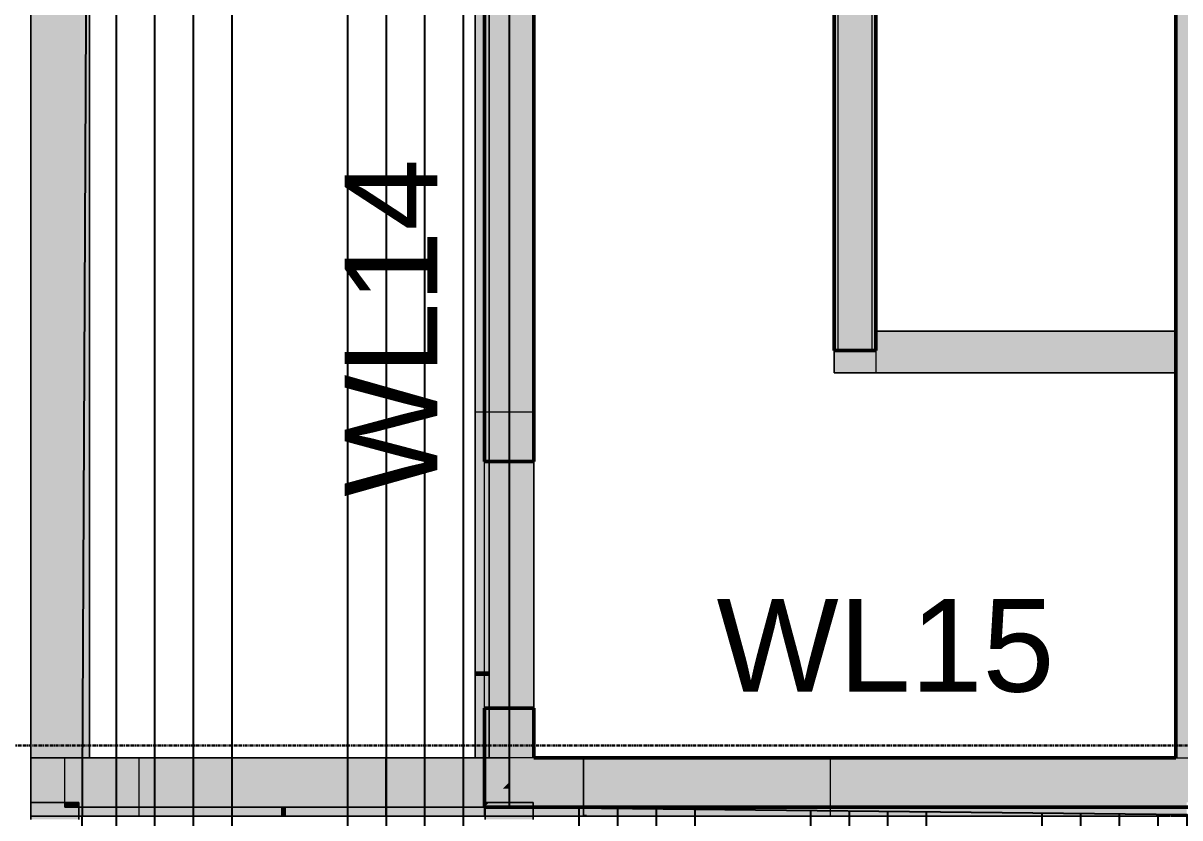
# Model space of a CAD drawing. Header units: inches. Extents: x -4126 to -1814, y 9773 to 12338.
# Drawn here: x -2715.1 to -2527.7, y 11835.4 to 11964.2 of the extents above; entities that cross this region are included whole.
import ezdxf

# ---------------------------------------------------------------- set-up
doc = ezdxf.new("R2010")
doc.units = ezdxf.units.IN
doc.header["$MEASUREMENT"] = 0
doc.linetypes.add('Grid Line 1_2_', pattern=[0.875, 0.5, -0.125, 0.125, -0.125])
for name, color, linetype, lineweight in [('A-WALL', 113, 'Continuous', 13), ('I-WALL', 2, 'Continuous', 13), ('S-GRID', 1, 'Continuous', 9)]:
    doc.layers.add(name, color=color, linetype=linetype, lineweight=lineweight)
doc.layers.add('LOAD_HATCH', color=8, linetype='Continuous')
doc.layers.add('loads', color=1, linetype='Continuous')
doc.styles.add('Arial', font='Arial.ttf', dxfattribs={"height": 18})

# ---------------------------------------------------------------- blocks, each defined once
blk = doc.blocks.new('CTR - 1st Phase - Common Walls_rvt-1-FRAMING PLAN - 1ST FLOOR')
at = {"layer": 'I-WALL', "lineweight": 5, "transparency": 33554585}
for points in [[(-2706.07, 11835.98), (-2706.07, 11837.19), (-2708.32, 11837.19), (-2708.32, 11837.94), (-2713.82, 11837.94), (-2713.82, 11835.98), (-2706.21, 11835.98)], [(-2706.13, 11837.19), (-2706.07, 11837.19), (-2706.07, 11837.94), (-2708.32, 11837.94), (-2708.32, 11837.19)], [(-2640.2, 11837.19), (-2636.32, 11837.19), (-2636.32, 11837.94), (-2639.57, 11837.94), (-2640.2, 11837.31)], [(-2640.2, 11837.31), (-2639.57, 11837.94), (-2640.2, 11837.94)], [(-2632.45, 11835.98), (-2632.45, 11837.19), (-2640.2, 11837.19), (-2640.2, 11835.98), (-2635.18, 11835.98)], [(-2636.32, 11837.19), (-2632.45, 11837.19), (-2632.45, 11837.94), (-2636.32, 11837.94)], [(-2706.23, 11835.69), (-2706.07, 11835.69), (-2706.07, 11835.98), (-2713.82, 11835.98), (-2713.82, 11835.69)], [(-2706.07, 11835.19), (-2706.07, 11835.69), (-2713.82, 11835.69), (-2713.82, 11835.19), (-2706.26, 11835.19)], [(-2635.58, 11835.69), (-2632.45, 11835.69), (-2632.45, 11835.98), (-2640.2, 11835.98), (-2640.2, 11835.69)], [(-2640.2, 11835.19), (-2632.45, 11835.19), (-2632.45, 11835.69), (-2640.2, 11835.69)]]:
    blk.add_hatch(color=8, dxfattribs=at).paths.add_polyline_path(points, flags=0)
at = {"layer": 'I-WALL', "color": 9}
for p, q in [((-2713.82, 11837.94), (-2713.82, 11835.19)), ((-2713.82, 11837.94), (-2708.32, 11837.94)), ((-2708.32, 11837.94), (-2706.07, 11837.94)), ((-2706.07, 11837.19), (-2706.07, 11837.94)), ((-2706.07, 11835.19), (-2706.07, 11837.19)), ((-2640.2, 11837.31), (-2640.2, 11837.94)), ((-2640.2, 11837.94), (-2640.2, 11837.19)), ((-2640.2, 11837.94), (-2636.32, 11837.94)), ((-2639.57, 11837.94), (-2640.2, 11837.94)), ((-2640.2, 11837.19), (-2640.2, 11837.31)), ((-2640.2, 11837.19), (-2640.2, 11835.19)), ((-2636.32, 11837.94), (-2639.57, 11837.94)), ((-2636.32, 11837.94), (-2632.45, 11837.94)), ((-2632.45, 11837.19), (-2632.45, 11837.94)), ((-2632.45, 11835.19), (-2632.45, 11837.19))]:
    blk.add_line(p, q, dxfattribs=at)
at = {"layer": 'I-WALL', "color": 253}
for p, q in [((-2713.82, 11835.98), (-2713.82, 11837.94)), ((-2708.32, 11837.94), (-2713.82, 11837.94)), ((-2706.07, 11837.94), (-2708.32, 11837.94)), ((-2706.07, 11837.94), (-2706.07, 11837.19)), ((-2706.07, 11837.19), (-2706.07, 11835.98)), ((-2640.2, 11835.98), (-2640.2, 11837.19)), ((-2632.45, 11837.94), (-2636.32, 11837.94)), ((-2632.45, 11837.94), (-2632.45, 11837.19)), ((-2632.45, 11837.19), (-2632.45, 11835.98)), ((-2713.82, 11835.69), (-2713.82, 11835.98)), ((-2713.82, 11835.19), (-2713.82, 11835.69)), ((-2706.07, 11835.98), (-2706.07, 11835.69)), ((-2706.07, 11835.69), (-2706.07, 11835.19)), ((-2640.2, 11835.7), (-2640.2, 11835.98)), ((-2640.2, 11835.19), (-2640.2, 11835.69)), ((-2632.45, 11835.98), (-2632.45, 11835.69)), ((-2632.45, 11835.69), (-2632.45, 11835.19))]:
    blk.add_line(p, q, dxfattribs=at)
blk = doc.blocks.new('CTR - 1st Phase -Stairs _ Elevators_rvt-1-FRAMING PLAN - 1ST FLOOR')
at = {"layer": 'I-WALL', "lineweight": 5, "transparency": 33554585}
for color, points in [(8, [(-2713.82, 11859.19), (-2704.32, 11859.19), (-2704.32, 12081.06), (-2713.82, 12081.06), (-2713.82, 11945.09)]), (8, [(-2639.57, 11893.19), (-2639.57, 12081.06), (-2640.32, 12081.06), (-2640.32, 11893.19)]), (8, [(-2632.32, 11901.19), (-2632.32, 12081.06), (-2639.57, 12081.06), (-2639.57, 11901.19), (-2632.67, 11901.19)]), (8, [(-2520.32, 11859.19), (-2520.32, 12081.06), (-2528.32, 12081.06), (-2528.32, 11859.19), (-2520.75, 11859.19)]), (8, [(-2641.82, 11859.19), (-2640.32, 11859.19), (-2640.32, 12077.19), (-2641.82, 12077.19), (-2641.82, 11893.19)]), (10, [(-2583.7, 11911.19), (-2583.07, 11911.19), (-2583.07, 12028.56), (-2577.57, 12028.56), (-2577.57, 11911.19), (-2576.95, 11911.19), (-2576.95, 12029.19), (-2583.7, 12029.19), (-2583.7, 11914.31)]), (10, [(-2583.07, 11911.19), (-2577.57, 11911.19), (-2577.57, 12028.56), (-2583.07, 12028.56), (-2583.07, 11914.31)]), (10, [(-2576.55, 11907.56), (-2528.32, 11907.56), (-2528.32, 11914.31), (-2576.95, 11914.31), (-2576.93, 11907.56)]), (10, [(-2576.95, 11907.56), (-2576.95, 11911.19), (-2583.7, 11911.19), (-2583.7, 11907.56), (-2577.57, 11907.56)]), (8, [(-2639.57, 11893.19), (-2632.32, 11893.19), (-2632.32, 11901.19), (-2639.57, 11901.19)]), (8, [(-2639.57, 11859.19), (-2639.57, 11893.19), (-2640.32, 11893.19), (-2640.32, 11859.19)]), (8, [(-2632.32, 11859.19), (-2632.32, 11893.19), (-2639.57, 11893.19), (-2639.57, 11859.19)]), (8, [(-2713.82, 11858.4), (-2704.32, 11858.4), (-2704.32, 11859.19), (-2713.82, 11859.19), (-2713.82, 11858.98)]), (8, [(-2704.32, 11854.19), (-2704.32, 11858.4), (-2713.82, 11858.4), (-2713.82, 11854.19)]), (8, [(-2641.82, 11858.4), (-2640.32, 11858.4), (-2640.32, 11859.19), (-2641.82, 11859.19), (-2641.82, 11858.98)]), (8, [(-2641.82, 11845.19), (-2640.32, 11845.19), (-2640.32, 11858.4), (-2641.82, 11858.4), (-2641.82, 11853.19)]), (8, [(-2640.32, 11858.4), (-2639.57, 11858.4), (-2639.57, 11859.19), (-2640.32, 11859.19), (-2640.32, 11858.98)]), (8, [(-2639.57, 11853.19), (-2639.57, 11858.4), (-2640.32, 11858.4), (-2640.32, 11853.19)]), (8, [(-2632.32, 11858.4), (-2632.32, 11859.19), (-2639.57, 11859.19), (-2639.57, 11858.4)]), (8, [(-2636.32, 11845.19), (-2632.32, 11845.19), (-2632.32, 11858.4), (-2639.57, 11858.4), (-2639.57, 11845.19)]), (8, [(-2520.32, 11858.4), (-2520.32, 11859.19), (-2528.32, 11859.19), (-2528.32, 11858.4), (-2520.64, 11858.4)]), (8, [(-2528.32, 11845.19), (-2520.32, 11845.19), (-2520.32, 11858.4), (-2528.32, 11858.4)]), (8, [(-2713.82, 11845.19), (-2704.32, 11845.19), (-2704.32, 11854.19), (-2713.82, 11854.19)]), (8, [(-2639.57, 11845.19), (-2639.57, 11853.19), (-2640.32, 11853.19), (-2640.32, 11845.19)]), (8, [(-2708.32, 11840.19), (-2708.32, 11845.19), (-2713.82, 11845.19), (-2713.82, 11840.19), (-2709.32, 11840.19)]), (8, [(-2674.15, 11840.19), (-2656.32, 11840.19), (-2656.32, 11845.19), (-2696.32, 11845.19), (-2696.32, 11840.19)]), (8, [(-2640.32, 11840.19), (-2637.32, 11840.19), (-2636.32, 11841.19), (-2636.32, 11845.19), (-2640.32, 11845.19)]), (8, [(-2636.32, 11840.19), (-2636.32, 11841.19), (-2637.32, 11840.19)]), (8, [(-2672.95, 11837.19), (-2672.49, 11837.19), (-2672.49, 11840.19), (-2673.32, 11840.19), (-2673.32, 11837.19)]), (8, [(-2640.32, 11837.19), (-2640.2, 11837.31), (-2640.2, 11837.94), (-2639.57, 11837.94), (-2637.32, 11840.19), (-2640.32, 11840.19), (-2640.32, 11837.94)]), (8, [(-2623.78, 11835.98), (-2623.78, 11840.19), (-2624.18, 11840.19), (-2624.18, 11835.98)]), (8, [(-2672.49, 11835.98), (-2672.49, 11837.19), (-2673.32, 11837.19), (-2673.32, 11835.98), (-2672.87, 11835.98)]), (8, [(-2672.87, 11835.69), (-2672.49, 11835.69), (-2672.49, 11835.98), (-2673.32, 11835.98), (-2673.32, 11835.69), (-2672.91, 11835.69)]), (8, [(-2623.78, 11835.69), (-2623.78, 11835.98), (-2624.18, 11835.98), (-2624.18, 11835.69)])]:
    blk.add_hatch(color=color, dxfattribs=at).paths.add_polyline_path(points, flags=0)
h = blk.add_hatch(color=8, dxfattribs=at)
h.paths.add_polyline_path([(-2704.32, 11840.19), (-2696.32, 11840.19), (-2696.32, 11845.19), (-2708.32, 11845.19), (-2708.32, 11840.19)], flags=0)
h.paths.add_polyline_path([(-2653.77, 11840.19), (-2640.32, 11840.19), (-2640.32, 11845.19), (-2656.32, 11845.19), (-2656.32, 11840.19)], flags=0)
h = blk.add_hatch(color=8, dxfattribs=at)
h.paths.add_polyline_path([(-2625.02, 11840.19), (-2624.32, 11840.19), (-2624.32, 11845.19), (-2632.32, 11845.19), (-2636.32, 11841.19), (-2636.32, 11840.19), (-2625.07, 11840.19)], flags=0)
h.paths.add_polyline_path([(-2577.14, 11840.19), (-2523.32, 11840.19), (-2528.32, 11845.19), (-2584.32, 11845.19), (-2584.32, 11840.19), (-2577.18, 11840.19)], flags=0)
h = blk.add_hatch(color=8, dxfattribs=at)
h.paths.add_polyline_path([(-2523.32, 11840.19), (-2520.32, 11840.19), (-2520.32, 11845.19), (-2528.32, 11845.19), (-2528.02, 11844.89)], flags=0)
h.paths.add_polyline_path([(-2636.32, 11841.19), (-2632.32, 11845.19), (-2636.32, 11845.19)], flags=0)
h = blk.add_hatch(color=8, dxfattribs=at)
h.paths.add_polyline_path([(-2584.32, 11835.98), (-2584.32, 11837.19), (-2623.78, 11837.19), (-2623.78, 11835.98), (-2586.24, 11835.98)], flags=0)
h.paths.add_polyline_path([(-2624.18, 11835.98), (-2624.18, 11837.19), (-2624.32, 11837.19), (-2624.32, 11835.98)], flags=0)
h.paths.add_polyline_path([(-2587.27, 11840.19), (-2584.32, 11840.19), (-2584.32, 11845.19), (-2624.32, 11845.19), (-2624.32, 11840.19), (-2623.78, 11840.19)], flags=0)
h = blk.add_hatch(color=8, dxfattribs=at)
h.paths.add_polyline_path([(-2696.32, 11835.69), (-2696.32, 11837.19), (-2706.07, 11837.19), (-2706.07, 11835.69), (-2704.32, 11835.69)], flags=0)
h.paths.add_polyline_path([(-2640.32, 11835.69), (-2640.32, 11837.19), (-2656.32, 11837.19), (-2656.32, 11835.69), (-2653.77, 11835.69)], flags=0)
h.paths.add_polyline_path([(-2708.32, 11837.94), (-2708.32, 11840.19), (-2713.82, 11840.19), (-2713.82, 11837.94), (-2711.57, 11837.94)], flags=0)
h = blk.add_hatch(color=8, dxfattribs=at)
h.paths.add_polyline_path([(-2696.32, 11837.19), (-2696.32, 11840.19), (-2708.32, 11840.19), (-2708.32, 11837.94), (-2706.07, 11837.94), (-2706.07, 11837.19), (-2697.59, 11837.19)], flags=0)
h.paths.add_polyline_path([(-2640.32, 11837.19), (-2640.32, 11840.19), (-2656.32, 11840.19), (-2656.32, 11837.19), (-2653.77, 11837.19)], flags=0)
h = blk.add_hatch(color=8, dxfattribs=at)
h.paths.add_polyline_path([(-2673.32, 11837.19), (-2673.32, 11840.19), (-2673.75, 11840.19), (-2673.75, 11837.19)], flags=0)
h.paths.add_polyline_path([(-2674.15, 11837.19), (-2674.15, 11840.19), (-2696.32, 11840.19), (-2696.32, 11837.19)], flags=0)
h.paths.add_polyline_path([(-2656.32, 11837.19), (-2656.32, 11840.19), (-2671.67, 11840.19), (-2671.67, 11837.19)], flags=0)
h.paths.add_polyline_path([(-2672.06, 11837.19), (-2672.06, 11840.19), (-2672.49, 11840.19), (-2672.49, 11837.19)], flags=0)
h = blk.add_hatch(color=8, dxfattribs=at)
h.paths.add_polyline_path([(-2671.67, 11837.19), (-2671.67, 11840.19), (-2672.06, 11840.19), (-2672.06, 11837.19)], flags=0)
h.paths.add_polyline_path([(-2674.15, 11837.19), (-2673.75, 11837.19), (-2673.75, 11840.19), (-2674.15, 11840.19), (-2674.15, 11837.94)], flags=0)
h = blk.add_hatch(color=8, dxfattribs=at)
h.paths.add_polyline_path([(-2632.45, 11835.98), (-2626.26, 11835.98), (-2626.26, 11837.19), (-2632.45, 11837.19), (-2632.45, 11836.36)], flags=0)
h.paths.add_polyline_path([(-2528.41, 11835.98), (-2528.41, 11837.19), (-2528.84, 11837.19), (-2528.84, 11835.98)], flags=0)
h.paths.add_polyline_path([(-2526.57, 11835.98), (-2526.57, 11837.19), (-2528.02, 11837.19), (-2528.02, 11835.98)], flags=0)
h.paths.add_polyline_path([(-2625.44, 11835.98), (-2625.44, 11837.19), (-2625.87, 11837.19), (-2625.87, 11835.98)], flags=0)
h.paths.add_polyline_path([(-2640.32, 11835.98), (-2640.2, 11835.98), (-2640.2, 11837.19), (-2640.32, 11837.19)], flags=0)
h.paths.add_polyline_path([(-2624.61, 11835.98), (-2624.32, 11835.98), (-2624.32, 11837.19), (-2624.61, 11837.19), (-2624.61, 11837.02)], flags=0)
h.paths.add_polyline_path([(-2584.32, 11835.98), (-2578.38, 11835.98), (-2578.38, 11837.19), (-2584.32, 11837.19)], flags=0)
h.paths.add_polyline_path([(-2529.68, 11835.98), (-2529.68, 11837.19), (-2530.11, 11837.19), (-2530.11, 11835.98)], flags=0)
h.paths.add_polyline_path([(-2530.5, 11835.98), (-2530.5, 11837.19), (-2575.9, 11837.19), (-2575.9, 11835.98)], flags=0)
h.paths.add_polyline_path([(-2577.99, 11835.98), (-2577.56, 11835.98), (-2577.56, 11837.19), (-2577.99, 11837.19)], flags=0)
h.paths.add_polyline_path([(-2576.3, 11835.98), (-2576.3, 11837.19), (-2576.73, 11837.19), (-2576.73, 11835.98)], flags=0)
h.paths.add_polyline_path([(-2518.82, 11837.94), (-2518.82, 11840.19), (-2520.32, 11840.19), (-2520.32, 11837.94)], flags=0)
h = blk.add_hatch(color=8, dxfattribs=at)
h.paths.add_polyline_path([(-2640.32, 11837.19), (-2640.2, 11837.19), (-2640.2, 11837.31)], flags=0)
h.paths.add_polyline_path([(-2639.57, 11837.94), (-2636.32, 11837.94), (-2636.32, 11840.19), (-2637.32, 11840.19)], flags=0)
h = blk.add_hatch(color=8, dxfattribs=at)
h.paths.add_polyline_path([(-2624.32, 11837.19), (-2624.32, 11840.19), (-2624.61, 11840.19), (-2624.61, 11837.19)], flags=0)
h.paths.add_polyline_path([(-2528.41, 11837.19), (-2528.41, 11840.19), (-2528.84, 11840.19), (-2528.84, 11837.19)], flags=0)
h.paths.add_polyline_path([(-2632.32, 11837.19), (-2626.26, 11837.19), (-2626.26, 11840.19), (-2636.32, 11840.19), (-2636.32, 11837.94), (-2632.45, 11837.94), (-2632.45, 11837.19)], flags=0)
h.paths.add_polyline_path([(-2526.57, 11837.19), (-2526.57, 11837.94), (-2521.07, 11837.94), (-2523.32, 11840.19), (-2528.02, 11840.19), (-2528.02, 11837.19)], flags=0)
h.paths.add_polyline_path([(-2575.9, 11837.19), (-2530.5, 11837.19), (-2530.5, 11840.19), (-2575.9, 11840.19)], flags=0)
h.paths.add_polyline_path([(-2625.87, 11837.19), (-2625.44, 11837.19), (-2625.44, 11840.19), (-2625.87, 11840.19)], flags=0)
h.paths.add_polyline_path([(-2576.3, 11837.19), (-2576.3, 11840.19), (-2576.73, 11840.19), (-2576.73, 11837.19)], flags=0)
h.paths.add_polyline_path([(-2584.32, 11837.19), (-2578.38, 11837.19), (-2578.38, 11840.19), (-2584.32, 11840.19)], flags=0)
h.paths.add_polyline_path([(-2577.99, 11837.19), (-2577.56, 11837.19), (-2577.56, 11840.19), (-2577.99, 11840.19)], flags=0)
h.paths.add_polyline_path([(-2529.68, 11837.19), (-2529.68, 11840.19), (-2530.11, 11840.19), (-2530.11, 11837.19)], flags=0)
h = blk.add_hatch(color=8, dxfattribs=at)
h.paths.add_polyline_path([(-2530.11, 11837.19), (-2530.11, 11840.19), (-2530.5, 11840.19), (-2530.5, 11837.19)], flags=0)
h.paths.add_polyline_path([(-2528.32, 11837.19), (-2528.02, 11837.19), (-2528.02, 11840.19), (-2528.41, 11840.19), (-2528.41, 11837.19)], flags=0)
h.paths.add_polyline_path([(-2576.3, 11837.19), (-2575.9, 11837.19), (-2575.9, 11840.19), (-2576.3, 11840.19)], flags=0)
h.paths.add_polyline_path([(-2626.26, 11837.19), (-2625.87, 11837.19), (-2625.87, 11840.19), (-2626.26, 11840.19)], flags=0)
h.paths.add_polyline_path([(-2578.38, 11837.19), (-2577.99, 11837.19), (-2577.99, 11840.19), (-2578.38, 11840.19)], flags=0)
h = blk.add_hatch(color=8, dxfattribs=at)
h.paths.add_polyline_path([(-2528.84, 11837.19), (-2528.84, 11840.19), (-2529.68, 11840.19), (-2529.68, 11837.19), (-2529.22, 11837.19)], flags=0)
h.paths.add_polyline_path([(-2625.02, 11837.19), (-2624.61, 11837.19), (-2624.61, 11840.19), (-2625.44, 11840.19), (-2625.44, 11837.19), (-2625.07, 11837.19)], flags=0)
h.paths.add_polyline_path([(-2577.14, 11837.19), (-2576.73, 11837.19), (-2576.73, 11840.19), (-2577.56, 11840.19), (-2577.56, 11837.19), (-2577.18, 11837.19)], flags=0)
h = blk.add_hatch(color=8, dxfattribs=at)
h.paths.add_polyline_path([(-2624.32, 11837.19), (-2624.18, 11837.19), (-2624.18, 11840.19), (-2624.32, 11840.19)], flags=0)
h.paths.add_polyline_path([(-2623.78, 11837.19), (-2584.32, 11837.19), (-2584.32, 11840.19), (-2623.78, 11840.19)], flags=0)
h = blk.add_hatch(color=8, dxfattribs=at)
h.paths.add_polyline_path([(-2696.32, 11835.98), (-2674.15, 11835.98), (-2674.15, 11837.19), (-2696.32, 11837.19)], flags=0)
h.paths.add_polyline_path([(-2673.75, 11835.98), (-2673.32, 11835.98), (-2673.32, 11837.19), (-2673.75, 11837.19)], flags=0)
h.paths.add_polyline_path([(-2656.32, 11835.98), (-2656.32, 11837.19), (-2671.67, 11837.19), (-2671.67, 11835.98)], flags=0)
h.paths.add_polyline_path([(-2672.06, 11835.98), (-2672.06, 11837.19), (-2672.49, 11837.19), (-2672.49, 11835.98)], flags=0)
h = blk.add_hatch(color=8, dxfattribs=at)
h.paths.add_polyline_path([(-2671.67, 11835.98), (-2671.67, 11837.19), (-2672.06, 11837.19), (-2672.06, 11835.98)], flags=0)
h.paths.add_polyline_path([(-2673.75, 11835.98), (-2673.75, 11837.19), (-2674.15, 11837.19), (-2674.15, 11835.98)], flags=0)
h = blk.add_hatch(color=8, dxfattribs=at)
h.paths.add_polyline_path([(-2530.5, 11835.98), (-2530.11, 11835.98), (-2530.11, 11837.19), (-2530.5, 11837.19)], flags=0)
h.paths.add_polyline_path([(-2626.26, 11835.98), (-2625.87, 11835.98), (-2625.87, 11837.19), (-2626.26, 11837.19), (-2626.26, 11836.88)], flags=0)
h.paths.add_polyline_path([(-2528.32, 11835.98), (-2528.02, 11835.98), (-2528.02, 11837.19), (-2528.41, 11837.19), (-2528.41, 11835.98)], flags=0)
h.paths.add_polyline_path([(-2578.38, 11835.98), (-2577.99, 11835.98), (-2577.99, 11837.19), (-2578.38, 11837.19)], flags=0)
h.paths.add_polyline_path([(-2575.9, 11835.98), (-2575.9, 11837.19), (-2576.3, 11837.19), (-2576.3, 11835.98)], flags=0)
h = blk.add_hatch(color=8, dxfattribs=at)
h.paths.add_polyline_path([(-2528.84, 11835.98), (-2528.84, 11837.19), (-2529.68, 11837.19), (-2529.68, 11835.98), (-2529.22, 11835.98)], flags=0)
h.paths.add_polyline_path([(-2625.44, 11835.98), (-2624.61, 11835.98), (-2624.61, 11837.19), (-2625.44, 11837.19), (-2625.44, 11836.95)], flags=0)
h.paths.add_polyline_path([(-2577.14, 11835.98), (-2576.73, 11835.98), (-2576.73, 11837.19), (-2577.56, 11837.19), (-2577.56, 11835.98), (-2577.18, 11835.98)], flags=0)
h = blk.add_hatch(color=8, dxfattribs=at)
h.paths.add_polyline_path([(-2673.75, 11835.69), (-2673.32, 11835.69), (-2673.32, 11835.98), (-2673.75, 11835.98)], flags=0)
h.paths.add_polyline_path([(-2674.15, 11835.69), (-2674.15, 11835.98), (-2696.32, 11835.98), (-2696.32, 11835.69)], flags=0)
h.paths.add_polyline_path([(-2656.32, 11835.69), (-2656.32, 11835.98), (-2671.67, 11835.98), (-2671.67, 11835.69)], flags=0)
h.paths.add_polyline_path([(-2672.49, 11835.69), (-2672.06, 11835.69), (-2672.06, 11835.98), (-2672.49, 11835.98)], flags=0)
h = blk.add_hatch(color=8, dxfattribs=at)
h.paths.add_polyline_path([(-2671.67, 11835.69), (-2671.67, 11835.98), (-2672.06, 11835.98), (-2672.06, 11835.69)], flags=0)
h.paths.add_polyline_path([(-2673.75, 11835.69), (-2673.75, 11835.98), (-2674.15, 11835.98), (-2674.15, 11835.69)], flags=0)
h = blk.add_hatch(color=8, dxfattribs=at)
h.paths.add_polyline_path([(-2577.56, 11835.69), (-2577.56, 11835.98), (-2577.99, 11835.98), (-2577.99, 11835.69)], flags=0)
h.paths.add_polyline_path([(-2528.41, 11835.69), (-2528.41, 11835.98), (-2528.84, 11835.98), (-2528.84, 11835.69)], flags=0)
h.paths.add_polyline_path([(-2578.38, 11835.69), (-2578.38, 11835.98), (-2584.32, 11835.98), (-2584.32, 11835.69)], flags=0)
h.paths.add_polyline_path([(-2526.57, 11835.69), (-2526.57, 11835.98), (-2528.02, 11835.98), (-2528.02, 11835.69)], flags=0)
h.paths.add_polyline_path([(-2624.32, 11835.69), (-2624.32, 11835.98), (-2624.61, 11835.98), (-2624.61, 11835.69)], flags=0)
h.paths.add_polyline_path([(-2576.73, 11835.69), (-2576.3, 11835.69), (-2576.3, 11835.98), (-2576.73, 11835.98)], flags=0)
h.paths.add_polyline_path([(-2529.68, 11835.69), (-2529.68, 11835.98), (-2530.11, 11835.98), (-2530.11, 11835.69)], flags=0)
h.paths.add_polyline_path([(-2575.9, 11835.69), (-2530.5, 11835.69), (-2530.5, 11835.98), (-2575.9, 11835.98)], flags=0)
h.paths.add_polyline_path([(-2626.26, 11835.69), (-2626.26, 11835.98), (-2632.45, 11835.98), (-2632.45, 11835.69)], flags=0)
h.paths.add_polyline_path([(-2640.2, 11835.69), (-2640.2, 11835.98), (-2640.32, 11835.98), (-2640.32, 11835.69)], flags=0)
h.paths.add_polyline_path([(-2625.44, 11835.69), (-2625.44, 11835.98), (-2625.87, 11835.98), (-2625.87, 11835.69)], flags=0)
h = blk.add_hatch(color=8, dxfattribs=at)
h.paths.add_polyline_path([(-2530.11, 11835.69), (-2530.11, 11835.98), (-2530.5, 11835.98), (-2530.5, 11835.69)], flags=0)
h.paths.add_polyline_path([(-2577.99, 11835.69), (-2577.99, 11835.98), (-2578.38, 11835.98), (-2578.38, 11835.69)], flags=0)
h.paths.add_polyline_path([(-2528.32, 11835.69), (-2528.02, 11835.69), (-2528.02, 11835.98), (-2528.41, 11835.98), (-2528.41, 11835.69)], flags=0)
h.paths.add_polyline_path([(-2575.9, 11835.69), (-2575.9, 11835.98), (-2576.3, 11835.98), (-2576.3, 11835.69)], flags=0)
h.paths.add_polyline_path([(-2625.87, 11835.69), (-2625.87, 11835.98), (-2626.26, 11835.98), (-2626.26, 11835.69)], flags=0)
h = blk.add_hatch(color=8, dxfattribs=at)
h.paths.add_polyline_path([(-2528.84, 11835.69), (-2528.84, 11835.98), (-2529.68, 11835.98), (-2529.68, 11835.69), (-2529.22, 11835.69)], flags=0)
h.paths.add_polyline_path([(-2625.44, 11835.69), (-2624.61, 11835.69), (-2624.61, 11835.98), (-2625.44, 11835.98)], flags=0)
h.paths.add_polyline_path([(-2577.14, 11835.69), (-2576.73, 11835.69), (-2576.73, 11835.98), (-2577.56, 11835.98), (-2577.56, 11835.69), (-2577.18, 11835.69)], flags=0)
h = blk.add_hatch(color=8, dxfattribs=at)
h.paths.add_polyline_path([(-2584.32, 11835.69), (-2584.32, 11835.98), (-2623.78, 11835.98), (-2623.78, 11835.69), (-2586.24, 11835.69)], flags=0)
h.paths.add_polyline_path([(-2624.18, 11835.69), (-2624.18, 11835.98), (-2624.32, 11835.98), (-2624.32, 11835.69)], flags=0)
at = {"layer": 'A-WALL', "color": 253}
for p, q in [((-2583.07, 12028.56), (-2583.07, 11911.19)), ((-2577.57, 12028.56), (-2577.57, 11911.19))]:
    blk.add_line(p, q, dxfattribs=at)
at = {"layer": 'A-WALL', "color": 9}
for p, q in [((-2640.32, 11845.19), (-2708.32, 11845.19)), ((-2708.32, 11845.19), (-2640.32, 11845.19)), ((-2708.32, 11840.19), (-2708.32, 11845.19)), ((-2708.32, 11840.19), (-2708.32, 11845.19)), ((-2640.32, 11845.19), (-2636.32, 11845.19)), ((-2640.32, 11845.19), (-2640.32, 11840.19)), ((-2640.32, 11840.19), (-2640.32, 11845.19)), ((-2636.32, 11845.19), (-2640.32, 11845.19)), ((-2636.32, 11840.19), (-2636.32, 11845.19)), ((-2636.32, 11840.19), (-2636.32, 11845.19)), ((-2708.32, 11837.19), (-2708.32, 11840.19)), ((-2708.32, 11837.19), (-2708.32, 11840.19)), ((-2640.32, 11840.19), (-2640.32, 11837.19)), ((-2640.32, 11837.19), (-2640.32, 11840.19)), ((-2636.32, 11837.19), (-2636.32, 11840.19)), ((-2636.32, 11837.19), (-2636.32, 11840.19)), ((-2674.15, 11837.19), (-2708.32, 11837.19)), ((-2708.32, 11837.19), (-2674.15, 11837.19)), ((-2674.15, 11837.19), (-2673.75, 11837.19)), ((-2673.32, 11837.19), (-2673.75, 11837.19)), ((-2673.75, 11837.19), (-2673.32, 11837.19)), ((-2672.95, 11837.19), (-2673.32, 11837.19)), ((-2673.32, 11837.19), (-2672.95, 11837.19)), ((-2672.49, 11837.19), (-2672.87, 11837.19)), ((-2672.87, 11837.19), (-2672.49, 11837.19)), ((-2672.06, 11837.19), (-2672.49, 11837.19)), ((-2672.49, 11837.19), (-2672.06, 11837.19)), ((-2672.06, 11837.19), (-2671.67, 11837.19)), ((-2640.32, 11837.19), (-2671.67, 11837.19)), ((-2671.67, 11837.19), (-2640.32, 11837.19)), ((-2636.32, 11837.19), (-2640.32, 11837.19)), ((-2640.32, 11837.19), (-2636.32, 11837.19))]:
    blk.add_line(p, q, dxfattribs=at)
at = {"layer": 'A-WALL', "color": 254}
for p, q in [((-2673.75, 11837.19), (-2674.15, 11837.19)), ((-2671.67, 11837.19), (-2672.06, 11837.19))]:
    blk.add_line(p, q, dxfattribs=at)
at = {"layer": 'I-WALL', "color": 9}
for p, q in [((-2713.82, 12077.19), (-2713.82, 11859.19)), ((-2704.32, 11859.19), (-2704.32, 12077.19)), ((-2641.82, 12077.19), (-2641.82, 11901.19)), ((-2632.32, 11901.19), (-2632.32, 12077.19)), ((-2528.32, 12077.19), (-2528.32, 11914.31)), ((-2583.07, 11911.19), (-2577.57, 11911.19)), ((-2528.32, 11907.56), (-2528.32, 11859.19)), ((-2641.82, 11901.19), (-2641.82, 11859.19)), ((-2640.32, 11901.19), (-2641.82, 11901.19)), ((-2632.32, 11901.19), (-2640.32, 11901.19)), ((-2632.32, 11859.19), (-2632.32, 11901.19)), ((-2713.82, 11859.19), (-2713.82, 11854.19)), ((-2704.32, 11854.19), (-2704.32, 11859.19)), ((-2641.82, 11859.19), (-2641.82, 11858.4)), ((-2641.82, 11858.4), (-2641.82, 11854.19)), ((-2632.32, 11858.4), (-2632.32, 11859.19)), ((-2632.32, 11845.19), (-2632.32, 11858.4)), ((-2528.32, 11859.19), (-2528.32, 11858.4)), ((-2528.32, 11858.4), (-2528.32, 11845.19)), ((-2713.82, 11854.19), (-2713.82, 11845.19)), ((-2704.32, 11845.19), (-2704.32, 11854.19)), ((-2641.82, 11854.19), (-2641.82, 11845.19)), ((-2713.82, 11840.19), (-2713.82, 11845.19)), ((-2696.32, 11845.19), (-2704.32, 11845.19)), ((-2656.32, 11845.19), (-2696.32, 11845.19)), ((-2696.32, 11845.19), (-2696.32, 11840.19)), ((-2640.32, 11845.19), (-2656.32, 11845.19)), ((-2656.32, 11840.19), (-2656.32, 11845.19)), ((-2640.32, 11840.19), (-2640.32, 11845.19)), ((-2636.32, 11845.19), (-2640.32, 11845.19)), ((-2640.32, 11840.19), (-2640.32, 11845.19)), ((-2636.32, 11845.19), (-2640.32, 11845.19)), ((-2632.32, 11845.19), (-2636.32, 11845.19)), ((-2528.32, 11845.19), (-2632.32, 11845.19)), ((-2584.32, 11845.19), (-2528.32, 11845.19)), ((-2713.82, 11835.69), (-2713.82, 11840.19)), ((-2696.32, 11840.19), (-2696.32, 11837.19)), ((-2656.32, 11837.19), (-2656.32, 11840.19)), ((-2640.32, 11837.19), (-2640.32, 11840.19)), ((-2640.32, 11837.19), (-2640.32, 11840.19)), ((-2696.32, 11837.19), (-2696.32, 11835.69)), ((-2656.32, 11835.69), (-2656.32, 11837.19)), ((-2713.82, 11835.69), (-2696.32, 11835.69)), ((-2696.32, 11835.69), (-2674.15, 11835.69)), ((-2673.75, 11835.69), (-2674.15, 11835.69)), ((-2674.15, 11835.69), (-2673.75, 11835.69)), ((-2673.75, 11835.69), (-2673.32, 11835.69)), ((-2672.95, 11835.69), (-2673.32, 11835.69)), ((-2673.32, 11835.69), (-2672.95, 11835.69)), ((-2672.49, 11835.69), (-2672.87, 11835.69)), ((-2672.87, 11835.69), (-2672.49, 11835.69)), ((-2672.49, 11835.69), (-2672.06, 11835.69)), ((-2671.67, 11835.69), (-2672.06, 11835.69)), ((-2672.06, 11835.69), (-2671.67, 11835.69)), ((-2671.67, 11835.69), (-2656.32, 11835.69)), ((-2656.32, 11835.69), (-2640.32, 11835.69)), ((-2640.32, 11835.69), (-2626.26, 11835.69)), ((-2625.87, 11835.69), (-2626.26, 11835.69)), ((-2626.26, 11835.69), (-2625.87, 11835.69)), ((-2625.87, 11835.69), (-2625.44, 11835.69)), ((-2625.07, 11835.69), (-2625.44, 11835.69)), ((-2625.44, 11835.69), (-2625.07, 11835.69)), ((-2624.61, 11835.69), (-2624.98, 11835.69)), ((-2624.98, 11835.69), (-2624.61, 11835.69)), ((-2624.61, 11835.69), (-2624.18, 11835.69)), ((-2624.18, 11835.69), (-2623.78, 11835.69)), ((-2623.78, 11835.69), (-2624.18, 11835.69)), ((-2624.18, 11835.69), (-2623.78, 11835.69)), ((-2623.78, 11835.69), (-2578.38, 11835.69)), ((-2577.99, 11835.69), (-2578.38, 11835.69)), ((-2578.38, 11835.69), (-2577.99, 11835.69)), ((-2577.99, 11835.69), (-2577.56, 11835.69)), ((-2577.18, 11835.69), (-2577.56, 11835.69)), ((-2577.56, 11835.69), (-2577.18, 11835.69)), ((-2576.73, 11835.69), (-2577.1, 11835.69)), ((-2577.1, 11835.69), (-2576.73, 11835.69)), ((-2576.73, 11835.69), (-2576.3, 11835.69)), ((-2575.9, 11835.69), (-2576.3, 11835.69)), ((-2576.3, 11835.69), (-2575.9, 11835.69)), ((-2575.9, 11835.69), (-2530.5, 11835.69)), ((-2530.11, 11835.69), (-2530.5, 11835.69)), ((-2530.5, 11835.69), (-2530.11, 11835.69)), ((-2530.11, 11835.69), (-2529.68, 11835.69)), ((-2529.3, 11835.69), (-2529.68, 11835.69)), ((-2529.68, 11835.69), (-2529.3, 11835.69)), ((-2528.84, 11835.69), (-2529.22, 11835.69)), ((-2529.22, 11835.69), (-2528.84, 11835.69)), ((-2528.84, 11835.69), (-2528.41, 11835.69)), ((-2528.02, 11835.69), (-2528.41, 11835.69)), ((-2528.41, 11835.69), (-2528.02, 11835.69)), ((-2528.02, 11835.69), (-2518.82, 11835.69))]:
    blk.add_line(p, q, dxfattribs=at)
at = {"layer": 'I-WALL', "color": 253}
for p, q in [((-2713.82, 11859.19), (-2713.82, 12077.19)), ((-2704.32, 12077.19), (-2704.32, 11859.19)), ((-2641.82, 11859.19), (-2641.82, 12077.19)), ((-2641.82, 11859.19), (-2641.82, 12077.19)), ((-2641.82, 12077.19), (-2641.82, 11859.19)), ((-2639.57, 11893.19), (-2639.57, 12077.19)), ((-2639.57, 12077.19), (-2639.57, 11893.19)), ((-2528.32, 11914.31), (-2528.32, 12077.19)), ((-2632.32, 11997.19), (-2632.32, 11893.19)), ((-2528.32, 11914.31), (-2576.95, 11914.31)), ((-2583.7, 11911.19), (-2583.7, 11907.56)), ((-2576.95, 11907.56), (-2583.7, 11907.56)), ((-2576.95, 11907.56), (-2528.32, 11907.56)), ((-2528.32, 11859.19), (-2528.32, 11907.56)), ((-2640.32, 11901.19), (-2641.82, 11901.19)), ((-2632.32, 11901.19), (-2640.32, 11901.19)), ((-2639.57, 11859.19), (-2639.57, 11893.19)), ((-2639.57, 11893.19), (-2639.57, 11859.19)), ((-2632.32, 11893.19), (-2632.32, 11859.19)), ((-2713.82, 11858.4), (-2713.82, 11859.19)), ((-2713.82, 11854.19), (-2713.82, 11858.4)), ((-2704.32, 11859.19), (-2704.32, 11858.4)), ((-2704.32, 11858.4), (-2704.32, 11854.19)), ((-2641.82, 11858.4), (-2641.82, 11859.19)), ((-2641.82, 11858.4), (-2641.82, 11859.19)), ((-2641.82, 11859.19), (-2641.82, 11858.4)), ((-2641.82, 11854.19), (-2641.82, 11858.4)), ((-2641.82, 11854.19), (-2641.82, 11858.4)), ((-2641.82, 11858.4), (-2641.82, 11854.19)), ((-2639.57, 11858.4), (-2639.57, 11859.19)), ((-2639.57, 11859.19), (-2639.57, 11858.4)), ((-2639.57, 11845.19), (-2639.57, 11858.4)), ((-2639.57, 11858.4), (-2639.57, 11845.19)), ((-2632.32, 11859.19), (-2632.32, 11858.4)), ((-2632.32, 11858.4), (-2632.32, 11845.19)), ((-2528.32, 11858.4), (-2528.32, 11859.19)), ((-2528.32, 11845.19), (-2528.32, 11858.4)), ((-2713.82, 11845.19), (-2713.82, 11854.19)), ((-2704.32, 11854.19), (-2704.32, 11845.19)), ((-2641.82, 11845.19), (-2641.82, 11854.19)), ((-2641.82, 11845.19), (-2641.82, 11854.19)), ((-2641.82, 11854.19), (-2641.82, 11845.19)), ((-2711.57, 11845.19), (-2713.82, 11845.19)), ((-2713.82, 11845.19), (-2708.32, 11845.19)), ((-2713.82, 11845.19), (-2713.82, 11840.19)), ((-2708.32, 11845.19), (-2711.57, 11845.19)), ((-2704.32, 11845.19), (-2708.32, 11845.19)), ((-2708.32, 11845.19), (-2704.32, 11845.19)), ((-2704.32, 11845.19), (-2641.82, 11845.19)), ((-2696.32, 11845.19), (-2696.32, 11840.19)), ((-2656.32, 11845.19), (-2656.32, 11840.19)), ((-2641.82, 11845.19), (-2640.32, 11845.19)), ((-2641.82, 11845.19), (-2640.32, 11845.19)), ((-2640.32, 11845.19), (-2641.82, 11845.19)), ((-2641.82, 11845.19), (-2640.32, 11845.19)), ((-2640.32, 11845.19), (-2641.82, 11845.19)), ((-2640.32, 11845.19), (-2639.57, 11845.19)), ((-2639.57, 11845.19), (-2640.32, 11845.19)), ((-2632.32, 11845.19), (-2636.32, 11845.19)), ((-2632.32, 11845.19), (-2624.32, 11845.19)), ((-2624.32, 11845.19), (-2584.32, 11845.19)), ((-2584.32, 11845.19), (-2624.32, 11845.19)), ((-2624.32, 11845.19), (-2584.32, 11845.19)), ((-2584.32, 11845.19), (-2624.32, 11845.19)), ((-2624.32, 11845.19), (-2586.24, 11845.19)), ((-2624.32, 11840.19), (-2624.32, 11845.19)), ((-2624.32, 11845.19), (-2624.32, 11840.19)), ((-2624.32, 11840.19), (-2624.32, 11845.19)), ((-2624.32, 11845.19), (-2624.32, 11840.19)), ((-2586.24, 11845.19), (-2584.32, 11845.19)), ((-2584.32, 11845.19), (-2584.32, 11840.19)), ((-2584.32, 11845.19), (-2584.32, 11840.19)), ((-2584.32, 11845.19), (-2584.32, 11840.19)), ((-2584.32, 11845.19), (-2584.32, 11840.19)), ((-2528.32, 11845.19), (-2520.32, 11845.19)), ((-2528.32, 11845.19), (-2520.32, 11845.19)), ((-2713.82, 11840.19), (-2713.82, 11837.94)), ((-2696.32, 11840.19), (-2696.32, 11837.19)), ((-2656.32, 11840.19), (-2656.32, 11837.19)), ((-2624.32, 11837.19), (-2624.32, 11840.19)), ((-2624.32, 11840.19), (-2624.32, 11837.19)), ((-2624.32, 11837.19), (-2624.32, 11840.19)), ((-2624.32, 11840.19), (-2624.32, 11837.19)), ((-2584.32, 11840.19), (-2584.32, 11837.19)), ((-2584.32, 11840.19), (-2584.32, 11837.19)), ((-2584.32, 11840.19), (-2584.32, 11837.19)), ((-2584.32, 11840.19), (-2584.32, 11837.19)), ((-2713.82, 11837.94), (-2713.82, 11835.98)), ((-2696.32, 11837.19), (-2696.32, 11835.69)), ((-2656.32, 11837.19), (-2656.32, 11835.69)), ((-2640.32, 11835.98), (-2640.32, 11837.19)), ((-2640.32, 11835.98), (-2640.32, 11837.19)), ((-2624.32, 11835.98), (-2624.32, 11837.19)), ((-2624.32, 11837.19), (-2624.32, 11835.98)), ((-2624.32, 11835.98), (-2624.32, 11837.19)), ((-2624.32, 11837.19), (-2624.32, 11835.98)), ((-2584.32, 11837.19), (-2584.32, 11835.98)), ((-2584.32, 11837.19), (-2584.32, 11835.98)), ((-2584.32, 11837.19), (-2584.32, 11835.98)), ((-2584.32, 11837.19), (-2584.32, 11835.98)), ((-2713.82, 11835.98), (-2713.82, 11835.69)), ((-2706.07, 11835.69), (-2713.82, 11835.69)), ((-2696.32, 11835.69), (-2706.07, 11835.69)), ((-2674.15, 11835.69), (-2696.32, 11835.69)), ((-2673.32, 11835.69), (-2673.75, 11835.69)), ((-2672.06, 11835.69), (-2672.49, 11835.69)), ((-2656.32, 11835.69), (-2671.67, 11835.69)), ((-2640.32, 11835.69), (-2656.32, 11835.69)), ((-2640.32, 11835.69), (-2640.32, 11835.98)), ((-2640.32, 11835.69), (-2640.32, 11835.98)), ((-2640.2, 11835.69), (-2640.32, 11835.69)), ((-2632.45, 11835.69), (-2640.2, 11835.69)), ((-2626.26, 11835.69), (-2632.45, 11835.69)), ((-2625.44, 11835.69), (-2625.87, 11835.69)), ((-2624.32, 11835.69), (-2624.61, 11835.69)), ((-2624.32, 11835.69), (-2624.32, 11835.98)), ((-2624.32, 11835.98), (-2624.32, 11835.69)), ((-2624.32, 11835.69), (-2624.32, 11835.98)), ((-2624.32, 11835.98), (-2624.32, 11835.69)), ((-2624.32, 11835.69), (-2624.18, 11835.69)), ((-2624.18, 11835.69), (-2624.32, 11835.69)), ((-2624.32, 11835.69), (-2624.18, 11835.69)), ((-2624.18, 11835.69), (-2624.32, 11835.69)), ((-2624.18, 11835.69), (-2624.32, 11835.69)), ((-2624.18, 11835.69), (-2623.78, 11835.69)), ((-2623.78, 11835.69), (-2624.18, 11835.69)), ((-2623.78, 11835.69), (-2624.18, 11835.69)), ((-2623.78, 11835.69), (-2584.32, 11835.69)), ((-2584.32, 11835.69), (-2623.78, 11835.69)), ((-2623.78, 11835.69), (-2584.32, 11835.69)), ((-2584.32, 11835.69), (-2623.78, 11835.69)), ((-2584.32, 11835.69), (-2623.78, 11835.69)), ((-2584.32, 11835.98), (-2584.32, 11835.69)), ((-2584.32, 11835.98), (-2584.32, 11835.69)), ((-2584.32, 11835.98), (-2584.32, 11835.69)), ((-2584.32, 11835.98), (-2584.32, 11835.69)), ((-2578.38, 11835.69), (-2584.32, 11835.69)), ((-2577.56, 11835.69), (-2577.99, 11835.69)), ((-2576.3, 11835.69), (-2576.73, 11835.69)), ((-2530.5, 11835.69), (-2575.9, 11835.69)), ((-2529.68, 11835.69), (-2530.11, 11835.69)), ((-2528.41, 11835.69), (-2528.84, 11835.69)), ((-2526.57, 11835.69), (-2528.02, 11835.69))]:
    blk.add_line(p, q, dxfattribs=at)
at = {"layer": 'I-WALL', "color": 53, "lineweight": 50}
for p, q in [((-2583.7, 11911.19), (-2583.7, 12029.19)), ((-2576.95, 12029.19), (-2576.95, 11911.19)), ((-2576.95, 11911.19), (-2583.7, 11911.19))]:
    blk.add_line(p, q, dxfattribs=at)
at = {"layer": 'I-WALL', "color": 254}
for p, q in [((-2583.7, 11911.19), (-2583.7, 12029.19)), ((-2583.7, 12029.19), (-2583.7, 11911.19)), ((-2583.7, 11911.19), (-2583.7, 12029.19)), ((-2576.95, 12029.19), (-2576.95, 11911.19)), ((-2576.95, 12029.19), (-2576.95, 11914.31)), ((-2576.95, 11914.31), (-2576.95, 12029.19)), ((-2576.95, 11914.31), (-2528.32, 11914.31)), ((-2528.32, 11907.56), (-2528.32, 11914.31)), ((-2528.32, 11907.56), (-2528.32, 11914.31)), ((-2583.7, 11911.19), (-2583.07, 11911.19)), ((-2583.7, 11907.56), (-2583.7, 11911.19)), ((-2577.57, 11911.19), (-2576.95, 11911.19)), ((-2576.95, 11911.19), (-2576.95, 11907.56)), ((-2576.95, 11911.19), (-2576.95, 11907.56)), ((-2583.7, 11907.56), (-2576.95, 11907.56)), ((-2528.32, 11907.56), (-2576.95, 11907.56))]:
    blk.add_line(p, q, dxfattribs=at)
at = {"layer": 'I-WALL', "color": 50}
blk.add_line((-2576.95, 11914.31), (-2576.95, 11911.19), dxfattribs=at)
blk.add_line((-2576.95, 11914.31), (-2576.95, 11911.19), dxfattribs=at)

msp = doc.modelspace()

# ---------------------------------------------------------------- hatches: boundary and pattern name
at = {"layer": 'LOAD_HATCH'}
h = msp.add_hatch(dxfattribs=at)
h.set_pattern_fill('ANSI34', color=256, scale=50, angle=45, style=0)
h.paths.add_polyline_path([(-2706.074, 11717.614), (-2704.324, 12077.189), (-2636.324, 12077.189), (-2636.324, 11907.189), (-2636.324, 11837.189), (-2526.574, 11835.977), (-2525.949, 11722.014)])

# ---------------------------------------------------------------- linework, layer by layer
at = {"layer": 'A-WALL', "lineweight": 50}
for p, q in [((-2640.324, 11893.189), (-2640.324, 12077.189)), ((-2632.324, 12077.189), (-2632.324, 11893.189)), ((-2528.324, 11845.189), (-2528.324, 12077.189)), ((-2632.324, 11893.189), (-2640.324, 11893.189)), ((-2640.324, 11837.189), (-2640.324, 11853.189)), ((-2640.324, 11853.189), (-2632.324, 11853.189)), ((-2632.324, 11853.189), (-2632.324, 11845.189)), ((-2632.324, 11845.189), (-2528.324, 11845.189)), ((-2520.324, 11837.189), (-2640.324, 11837.189))]:
    msp.add_line(p, q, dxfattribs=at)
at = {"layer": 'A-WALL'}
for p, q in [((-2640.324, 11853.189), (-2640.324, 11893.189)), ((-2632.324, 11893.189), (-2632.324, 11853.189))]:
    msp.add_line(p, q, dxfattribs=at)
at = {"layer": 'LOAD_HATCH'}
msp.add_lwpolyline([(-2704.324, 12077.189), (-2636.324, 12077.189), (-2636.324, 11907.189), (-2636.324, 11837.189), (-2526.574, 11835.977), (-2525.949, 11722.014), (-2706.074, 11717.614)], close=True, dxfattribs=at)
at = {"layer": 'S-GRID', "linetype": 'Grid Line 1_2_', "lineweight": 30}
msp.add_line((-1814.206, 11847.189), (-4076.95, 11847.189), dxfattribs=at)

# ---------------------------------------------------------------- block references
at = {"lineweight": 5}
for name in ['CTR - 1st Phase -Stairs _ Elevators_rvt-1-FRAMING PLAN - 1ST FLOOR', 'CTR - 1st Phase - Common Walls_rvt-1-FRAMING PLAN - 1ST FLOOR']:
    msp.add_blockref(name, (0, 0), dxfattribs=at)

# ---------------------------------------------------------------- texts
at = {"layer": 'loads', "insert": (-2662.96, 11887.479), "char_height": 15, "width": 29.92125, "attachment_point": 1, "rotation": 90, "style": 'Arial'}
msp.add_mtext('WL14', dxfattribs=at)
at = {"layer": 'loads', "insert": (-2602.739, 11870.892), "char_height": 15, "width": 29.92125, "attachment_point": 1, "style": 'Arial'}
msp.add_mtext('WL15', dxfattribs=at)

doc.saveas('drawing.dxf')
